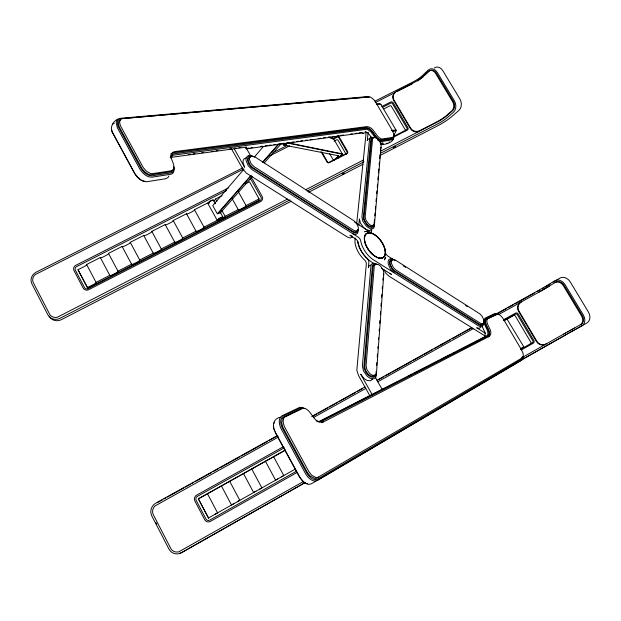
<?xml version="1.0" encoding="UTF-8"?>
<svg xmlns="http://www.w3.org/2000/svg" width="621" height="621" viewBox="0 0 621 621"><rect width="100%" height="100%" fill="white"/><g stroke="black" fill="none" stroke-linecap="round" stroke-linejoin="round"><path stroke-width="0.93" d="M383.623 275.289L383.514 273.667M380.983 147.953L380.983 147.324M522.828 356.679L522.634 358.868L521.741 360.188L317.347 480.491C312.573 482.571 308.179 477.813 305.811 474.172L281.002 428.552C279.264 424.679 277.727 418.476 282.05 415.736L299.601 407.407L301.542 407.36L304.756 408.641M245.411 183.832L249.479 181.767L259.089 198.914L258.988 200.335L87.685 288.051L77.99 269.724L84.309 266.518A3.051 0.768 -26.6 0 0 86.614 264.492L100.323 257.529A3.027 0.761 -26.9 0 0 103.381 256.83L106.168 255.41A3.027 0.761 -26.9 0 0 108.512 253.368L122.112 246.459A3.004 0.761 -27.2 0 0 125.093 245.8L127.856 244.395A3.004 0.761 -27.2 0 0 130.239 242.33L143.738 235.475A2.989 0.753 -27.5 0 0 146.634 234.847L149.382 233.457A2.981 0.753 -27.6 0 0 151.803 231.377L165.202 224.569A2.965 0.753 -27.9 0 0 168.027 223.979L170.752 222.597A2.965 0.753 -27.9 0 0 173.212 220.502L186.51 213.748A2.95 0.745 -28.2 0 0 189.25 213.197L191.959 211.823A2.95 0.745 -28.2 0 0 194.451 209.712L207.655 203.013A2.934 0.745 -28.5 0 0 209.013 203.044M376.039 373.33L376.179 371.405M376.605 365.637L376.815 362.749M377.242 356.982L377.452 354.102M377.871 348.327L378.01 346.409M378.507 339.679L378.647 337.754M379.144 331.024L379.284 329.099M379.703 323.331L379.92 320.452M380.339 314.684L380.549 311.796M380.976 306.029L381.185 303.149M381.612 297.374L381.822 294.494M382.241 288.726L382.389 286.801M382.878 280.071L383.017 278.146M170.643 157.835L171.249 155.366L173.725 153.798L366.374 128.291C373.788 128.982 374.385 139.942 381.783 140.633L392.821 138.879L393.636 137.862L393.667 136.015M374.455 219.702L373.966 225.446A6.226 3.206 54.2 0 1 373.407 226.898L371.568 227.496L369.619 226.875A8.213 4.231 54.2 0 1 366.848 224.771L363.518 219.407A6.233 3.214 54.1 0 1 363.277 217.342L370.853 139.034A5.775 2.74 52.6 0 1 371.381 137.846L373.64 137.668M374.789 215.875L375.03 213.003M375.363 209.176L375.604 206.304M376.015 201.522L376.264 198.65M376.675 193.861L376.924 190.989M377.25 187.162L377.498 184.29M377.902 179.508L378.15 176.636M378.476 172.801L378.81 168.974M379.136 165.147L379.384 162.275M379.71 158.448L380.036 154.621M380.37 150.787L380.611 147.922M371.436 232.665L371.738 229.141M368.137 132.164L367.29 140.556L367.896 139.197L369.883 138.809M358.783 225.33L359.427 218.887L360.397 223.071L363.557 227.472A9.509 4.921 54.1 0 0 366.778 229.902L369.681 230.632L371.49 229.467M355.204 238.06L355.002 239.985A17.489 9.245 54.9 0 0 364.884 260.261A3.974 2.135 55.1 0 1 366.336 263.816L356.842 370.225L358.496 375.48L369.767 395.569M356.687 223.607L366.157 132.521M395.53 146.54L393.217 147.814L395.282 146.835M376.559 372.918L375.27 375.286L372.328 375.208A8.213 4.704 58.6 0 1 369.573 373.345L366.895 369.619L366.079 365.816L374.292 265.935L375.472 264.08L378.15 264.461A7.499 3.982 55.6 0 1 380.642 266.3L383.072 269.693L383.848 272.968L376.318 375.325C376.435 378.267 373.066 379.773 370.667 378.414A10.774 6.187 58.6 0 1 367.042 375.977L363.487 371.009L362.385 365.893L370.916 265.951C370.892 263.234 374.215 262.699 376.085 263.979A9.843 5.24 55.6 0 1 376.908 264.437M374.486 224.049L373.337 225.726L370.721 225.252A7.266 3.734 54.2 0 1 368.269 223.389L365.893 220.075L365.171 216.962L372.6 138.693L373.663 137.365L376.07 138.025A6.738 3.198 52.7 0 1 378.313 139.834L380.494 142.877L381.178 145.617L374.277 226.502C374.253 229.149 370.962 229.359 369.247 228.132A9.525 4.914 54.2 0 1 366.025 225.695L362.866 221.278L361.888 217.102L369.573 138.762L370.558 137.148L373.5 137.489M373.283 224.911L372.134 226.587L369.518 226.114A7.258 3.734 54.2 0 1 367.065 224.259L364.69 220.944L363.968 217.839L371.49 139.57L371.932 138.537L372.949 138.204M522.804 357.378L521.888 359.186L317.471 479.171C312.767 481.112 308.559 476.206 306.487 472.527L282.726 428.839C280.785 425.183 279.015 419.059 283.199 416.287L299.881 408.245L301.511 407.865L304.36 408.548M483.363 323.479L482.533 325.288L481.275 325.637A5.969 2.888 58.2 0 1 479.66 325.016L394.545 271.478A6.28 3.26 55.8 0 1 392.658 269.863L389.693 264.298A8.283 4.293 55.8 0 1 389.577 261.371L390.33 259.92L392.231 259.399A6.272 3.252 55.7 0 1 393.419 259.788M393.093 136.736L392.845 137.59A5.496 2.562 52.7 0 1 391.913 138.204L381.317 139.818A5.868 2.771 52.5 0 1 379.788 139.562C374.036 136.876 372.91 128.035 365.909 127.468L173.119 152.75L170.876 153.837M389.157 142.232L389.266 141.642M507.093 319.155L523.751 346.774M170.938 157.936L171.838 156.003A7.817 4.642 47.6 0 1 173.67 155.118L366.25 129.339A6.078 2.903 52.3 0 1 367.857 129.626L371.016 131.97L375.216 137.699M356.842 230.996L357.021 230.5M384.911 259.058L385.377 257.769M385.742 257.11L384.399 259.927M273.962 423.336L274.335 422.443M168.842 176.092L167.965 177.583L165.729 178.724L146.967 181.705C141.635 181.945 137.094 177.761 134.602 173.383L113.162 133.911C108.675 127.973 113.278 120.055 119.861 118.363L366.786 96.674L369.309 97.287M172.661 169.781L171.963 170.969A7.731 4.657 47.2 0 1 170.138 171.885L151.454 174.718A7.537 4.611 46.6 0 1 148.947 174.454L145.267 172.327L142.069 168.71L119.892 128.105C118.72 125.884 117.61 122.671 119.55 120.559A7.545 4.51 45 0 1 120.722 119.907M484.993 336.512L485.04 332.6L482.494 327.096M393.924 135.029L395.787 131.629A5.317 1.195 -31 0 0 395.026 130.977L392.34 131.357M372.584 378.957L370.551 380.797L367.29 380.463A10.743 6.202 58.6 0 1 363.658 378.034L360.661 374.152L372.429 395.111M374.929 374.952L373.431 376.295L370.978 376.031A8.205 4.712 58.6 0 1 368.214 374.176L365.544 370.45L364.729 366.646L373.05 266.789L373.539 265.423L375.169 264.802M344.329 172.995C340.471 173.678 343.025 174.874 343.972 173.337M482.509 323.883L481.345 324.814L479.559 324.286L394.537 270.756L391.96 268.156L390.353 264.554A7.312 3.788 55.8 0 1 390.252 261.961L390.912 260.688L392.076 260.207M480.638 327.213L479.078 328.462L476.68 327.779L485.475 333.275M517.021 362.711L517.324 362.268M285.559 449.946L198.34 498.803L208.493 517.999L198.34 498.803M380.308 143.288L383.002 142.869L380.743 144.615C385.144 144.732 395.36 142.341 393.504 135.921M286.607 143.909L285.373 144.476L286.491 144.018M243.944 169.191L212.762 205.598L217.327 213.849L251.187 175.2M254.098 157.354L263.49 146.393M440.794 344.981L443.021 343.677L440.731 344.95M117.485 119.341L116.15 122.663L117.392 127.864L139.935 169.269C142.62 173.259 146.773 177.474 151.959 177.179L170.682 174.284C173.88 173.872 174.633 170.014 173.81 167.414M262.683 162.073L278.014 144.569M250.9 176.015L217.816 213.748L220.424 212.817L252.328 176.55M262.986 162.221L278.891 144.08M264.29 162.927L281.429 143.435M356.601 231.408L355.041 232.169L352.868 231.423L252.848 167.623L249.929 164.705L248.369 160.94A7.949 4.401 50.2 0 1 248.571 158.371L250.55 156.896M352.418 237.005L350.314 238.045L347.411 237.082L246.374 173.158L242.718 168.873L231.501 148.885M507.334 318.977L504.159 320.49M334.036 160.109L337.917 156.445A2.065 0.481 -30.3 0 0 338.15 155.77M334.331 160.179L338.212 156.523A2.368 0.551 -30.3 0 0 338.484 155.747L283.572 145.004L282.64 143.366M424.314 75.754L429.08 71.252A6.753 5.108 78 0 1 436.4 73.099L453.408 101.347A6.753 5.178 76 0 1 452.709 110.592L447.081 115.522A12.234 2.6 -31.5 0 1 437.308 122.011L380.588 151.19M366.46 233.706L365.738 234.358A14.531 7.592 54.9 0 0 373.826 255.441L376.629 257.102A14.508 7.576 54.9 0 0 384.096 246.723A14.508 7.576 54.9 0 0 367.422 233.193L366.398 233.752M340.005 156.36L341.899 154.637A2.267 0.528 -30.4 0 0 342.218 153.845L288.035 142.776M337.987 158.285L341.775 154.839A1.956 0.458 -30.4 0 0 342.055 154.155L287.034 142.962L284.069 145.004M245.349 148.14L246.545 147.107L171.217 157.346A7.801 4.657 47.5 0 0 170.503 157.517M488.401 336.892C492.686 331.622 484.473 326.072 485.738 320.358A6.078 2.926 58.4 0 1 486.569 319.349L495.814 314.87A5.698 2.701 58.3 0 1 496.645 314.738M112.68 124.091L114.163 123.276M283.572 145.004L286.382 143.063M504.128 320.257L506.394 318.674L503.484 320.087M393.14 139.624L381.1 141.689L377.514 139.958M553.125 282.245L559.886 278.107A8.663 6.862 59 0 1 570.264 281.957L588.444 312.099A8.756 6.893 56.1 0 1 586.907 323.005L575.589 329.254M516.633 363.021L311.323 483.806C307.737 485.622 304.049 482.641 301.674 480.149M518.783 361.453L519.311 361.135M238.433 501.108L239.807 500.324L229.646 481.213M520.701 349.328L523.511 347.729L520.375 349.483M238.115 501.294L237.424 501.683M520.67 348.528L523.301 347.03M303.731 481.337L178.786 551.828A7.685 7.39 -63.3 0 1 171.062 549.011L153.03 514.141A7.615 7.343 -57.8 0 1 155.017 505.952L278.581 436.943M522.975 357.106L563.868 333.935M563.79 333.997L564.761 333.43M564.807 335.309L581.823 325.932A8.795 6.885 56.3 0 0 583.336 314.994L565.102 284.705A8.702 6.862 59.1 0 0 554.716 280.808L548.265 284.767A12.567 0.458 -29.8 0 1 537.864 290.807L496.35 313.877M519.987 360.785L521.166 360.102L520.778 360.312M566.375 334.517L518.853 361.368M304.919 482.657L181.953 552.38A9.525 9.168 -63.3 0 1 179.679 553.303M305.555 482.401L181.526 552.721A9.602 9.237 -63.3 0 1 168.951 549.073L151.834 515.95A9.509 9.183 -57.8 0 1 155.824 503.142L276.958 435.818M508.04 367.593L510.578 366.157M512.263 365.195L513.947 364.24M515.64 363.285L564.574 335.542M215.215 514.196L217.56 512.861L207.422 493.641M259.454 489.263L261.883 487.881L251.699 468.886M281.321 476.944L283.781 475.539L273.574 456.652M208.439 518.015L295.348 469.049M234.233 503.476L231.509 504.997L221.363 485.855M296.458 471.207L209.766 520.111A2.872 2.787 -65.5 0 1 205.978 519.009L196.143 500.278A2.857 2.779 -61.8 0 1 197.315 496.412L284.309 447.811M297.164 472.418L210.41 521.376A4.324 4.192 -65.5 0 1 204.705 519.723L194.87 500.968A4.3 4.176 -61.8 0 1 196.632 495.154L283.673 446.553M520.763 349.258L532.546 342.598A1.188 1.126 49.1 0 0 532.927 341.022L517.246 314.521A1.18 1.118 45.8 0 0 515.671 314.055L504.741 320.157M521.43 349.895L533.222 343.227A2.065 1.956 49.1 0 0 533.881 340.487L518.186 313.97A2.049 1.948 45.8 0 0 515.446 313.155L503.662 319.73M567.524 331.87L565.591 332.98M564.683 333.493L565.669 332.918M255.937 491.25L255.254 491.63M277.828 478.915L275.6 480.157L265.392 461.224M568.386 331.404L569.387 330.83M567.454 331.932L568.456 331.35M568.89 333.003L574.301 329.976M567.299 333.997L568.231 333.477M198.425 498.826L284.76 450.543M570.225 330.372L571.188 329.813M569.31 330.884L570.295 330.318M507.008 319.163L513.691 315.429A1.172 1.11 45.9 0 1 515.251 315.895L530.815 342.21A1.18 1.118 49.2 0 1 530.435 343.778M254.649 491.972L253.64 492.531L243.471 473.497M571.988 329.386L572.896 328.866M571.118 329.875L572.057 329.332M311.688 416.512L365.055 386.852M376.916 380.262L471.789 327.531M157.284 502.7L162.368 499.874M164.06 498.935L165.76 497.988M167.453 497.048L183.56 488.098M185.252 487.159L190.337 484.326M192.029 483.386L193.729 482.447M195.421 481.5L211.528 472.55M213.22 471.611L218.305 468.785M220.005 467.838L239.496 457.002M241.189 456.062L267.465 441.461M269.157 440.514L277.634 435.802M312.386 416.489L316.625 414.137M318.317 413.19L327.64 408.013M329.332 407.065L334.416 404.24M336.116 403.301L337.808 402.354M339.508 401.414L355.608 392.464M357.3 391.525L362.392 388.692M378.492 379.741L383.576 376.916M385.268 375.977L390.361 373.151M392.053 372.204L411.544 361.368M413.244 360.428L422.567 355.243M424.259 354.304L432.736 349.592M434.428 348.653L439.513 345.827M441.213 344.88L450.535 339.703M452.228 338.755L460.704 334.044M462.397 333.104L471.719 327.919M497.149 313.791L506.472 308.606M508.164 307.667L513.249 304.841M514.949 303.894L534.44 293.058M313.302 417.63L365.823 388.428M377.677 381.83L473.388 328.602M498.803 314.467L538.919 292.157A12.583 0.442 -29.8 0 0 547.008 287.507M574.448 328.004L572.826 328.92M574.386 328.059L581.124 324.309A7.033 5.511 56.3 0 0 582.335 315.561L564.109 285.28A6.963 5.488 59.1 0 0 555.803 282.167L549.236 286.095A12.599 0.442 -29.8 0 1 538.803 292.157M519.373 361.127L518.915 361.383M287.492 199.093L57.264 317.269A7.312 6.955 -24.9 0 1 49.812 314.544L33.053 282.136A7.281 6.885 -22.2 0 1 35.172 274.622L243.704 169.013M305.594 189.778L363.347 160.063M289.937 199.931L60.004 318.317A9.136 8.694 -24.9 0 1 47.856 314.762L31.943 283.968A9.098 8.609 -22.4 0 1 36.111 272.223L242.764 167.887M307.162 191.066L363.999 161.802M380.355 153.379L438.053 123.672A12.226 2.585 -31.5 0 0 447.826 117.19L453.454 112.277A8.446 6.466 76 0 0 454.324 100.718L437.308 72.455A8.446 6.381 78 0 0 428.148 70.157L422.715 75.304A12.141 3.097 -31.9 0 1 413.105 81.887L375.061 101.099M291.404 201.157L61.3 319.706A9.067 8.632 -25 0 1 49.245 316.182M308.637 192.277L362.936 164.301M380.168 155.421L437.906 125.675A18.164 3.827 -31.5 0 0 452.367 116.096L458.935 110.383A8.407 6.474 76.1 0 0 459.827 98.871L442.858 70.74A8.407 6.389 78.1 0 0 434.382 67.914M321.872 422.73L489.643 336.163C493.92 330.884 485.707 325.334 486.973 319.621A6.086 2.926 58.4 0 1 487.796 318.612L497.033 314.141A5.705 2.701 58.3 0 1 498.345 314.11L500.565 315.491L502.816 318.154L521.555 349.926L523.045 353.248L523.34 356.586A5.76 2.717 59.3 0 1 522.618 357.642L316.842 477.953A7.879 5.092 62.2 0 1 314.599 478.395L310.228 476.097L307.178 472.084L282.881 427.333L281.655 422.738L282.276 419.043A7.77 5.061 59.7 0 1 283.859 417.459L300.486 409.41A7.988 5.084 59.6 0 1 301.193 409.161M87.382 287.601L93.709 284.364A3.058 0.714 -26.8 0 0 96.045 282.369L109.762 275.344A3.035 0.714 -27.1 0 0 112.797 274.591L115.591 273.162A3.035 0.714 -27.1 0 0 117.967 271.144L131.582 264.181A3.012 0.706 -27.4 0 0 134.54 263.459L137.303 262.039A3.012 0.706 -27.4 0 0 139.717 260.013L153.232 253.096A2.996 0.706 -27.7 0 0 156.112 252.413L158.86 251.008A2.989 0.706 -27.7 0 0 161.313 248.959L174.718 242.097A2.973 0.699 -28 0 0 177.521 241.453L180.253 240.055A2.973 0.699 -28 0 0 182.737 237.99L196.05 231.175A2.958 0.699 -28.3 0 0 198.774 230.57L201.483 229.18A2.958 0.699 -28.3 0 0 204.006 227.107L217.218 220.346A2.942 0.691 -28.6 0 0 218.871 220.222L222.559 218.39A2.942 0.691 -28.6 0 0 225.12 216.302L238.231 209.588A2.926 0.691 -28.9 0 0 240.808 209.052L243.479 207.686A2.926 0.691 -29 0 0 246.071 205.574L259.089 198.914M393.714 136.356L406.654 129.719A1.133 1.063 22.8 0 0 407.058 128.268L392.418 103.521A1.126 1.056 20.6 0 0 390.888 103.07L382.28 107.425M393.388 137.225L407.197 130.138A1.972 1.855 22.8 0 0 407.904 127.615L393.248 102.853A1.964 1.84 20.6 0 0 390.593 102.061L381.977 106.432M318.961 421.876L382.916 389.111M381.868 389.872L385.315 388.102M387.038 387.217L397.37 381.915M407.71 376.621L412.018 374.409M413.741 373.524L424.081 368.23M425.804 367.345L427.527 366.46M431.836 364.248L438.729 360.716M440.452 359.838L450.792 354.537M452.515 353.652L454.238 352.767M458.539 350.562L477.495 340.844M479.218 339.959L480.941 339.074M226.58 190.507L76.585 266.626A2.732 2.6 -19.2 0 0 75.358 270.166L84.503 287.585A2.74 2.616 -20.6 0 0 88.159 288.656L259.958 200.661A2.608 2.507 6.9 0 0 261.006 197.268L251.66 180.618A2.608 2.492 6 0 0 249.44 179.29M332.856 138.662L337.056 136.527A1.677 1.584 16.5 0 1 339.33 137.194L347.597 151.462A1.677 1.591 17.8 0 1 346.96 153.628L329.293 162.663A1.684 1.607 16.1 0 1 327.011 161.988L321.049 151.633M213.345 200.948A2.934 0.745 -28.6 0 0 215.541 198.999L222.093 195.677M333.089 139.29L337.288 137.156A1.11 1.056 16.5 0 1 338.794 137.606L347.061 151.866A1.118 1.056 17.8 0 1 346.642 153.302L328.983 162.337A1.118 1.063 16.1 0 1 327.461 161.887L321.965 152.331M334.059 141.122L336.559 139.849A1.102 1.048 16.5 0 1 338.057 140.292L346.254 154.458M269.685 155.894L289.596 145.834M375.325 102.527L395.243 92.467M396.959 91.597L412.305 83.843M383.848 108.885L389.833 105.842A1.118 1.048 20.6 0 1 391.346 106.292L405.886 130.884M228.536 187.884L75.871 265.307A4.114 3.92 -19.2 0 0 74.023 270.64L83.175 288.082A4.122 3.943 -20.6 0 0 88.687 289.697L260.603 201.592A3.936 3.78 7 0 0 262.178 196.484L252.825 179.826A3.928 3.757 6 0 0 250.504 177.994M273.03 152.611L286.863 145.624M280.451 417.296C273.776 418.112 272.006 425.269 274.451 430.539M487.097 317.75L489.41 316.632M484.302 337.327L482.455 338.01M323.285 421.884C313.45 424.407 312.316 410.116 304.15 408.253A7.995 5.084 59.6 0 0 301.899 408.548L285.287 416.582A7.778 5.053 59.7 0 0 283.696 418.174L283.083 421.861L284.309 426.464L308.645 471.261L311.703 475.275L316.073 477.58A7.887 5.092 62.2 0 0 318.317 477.138M386.93 143.234L387.357 143.102M364.341 231.788L365.808 231.439M395.119 146.455L395.546 146.447M370.582 265.082L369.037 265.897L368.362 267.705L368.858 262.07A3.982 2.127 55.1 0 0 367.407 258.507A17.52 9.222 54.9 0 1 357.611 241.662M358.961 132.933L361.414 132.653L363.184 133.236L366.522 132.506M246.095 157.905L244.239 158.72L243.448 159.861A10.417 5.799 50.1 0 0 243.16 163.238L244.627 167.266L234.327 148.916M381.636 144.072L383.405 143.793M391.253 130.581L395.166 130.03A6 1.351 -31 0 1 396.035 130.767M247.034 148.318L248.943 148.062M250.861 147.798L252.77 147.534M260.424 146.478L262.341 146.214M265.206 145.819L267.123 145.562M269.033 145.298L270.95 145.035M273.822 144.639L275.732 144.375M278.604 143.979L280.513 143.715M282.431 143.451L284.34 143.195M287.212 142.799L289.122 142.535M291.994 142.139L293.912 141.875M296.776 141.479L298.693 141.215M300.603 140.951L302.52 140.695M305.392 140.299L307.302 140.036M310.174 139.64L312.084 139.376M318.783 138.452L320.7 138.196M323.564 137.8L325.482 137.536M328.354 137.14L330.263 136.876M332.173 136.612L334.09 136.348M336.962 135.96L338.872 135.696M340.789 135.432L343.654 135.036M350.353 134.113L352.27 133.849M355.134 133.461L357.052 133.197M246.063 148.9L361.733 132.933L363.184 133.236M170.208 156.997L172.11 156.74M188.334 154.544L190.243 154.287M193.108 153.899L195.017 153.635M201.693 152.735L203.603 152.479M211.241 151.439L213.15 151.182M216.015 150.794L217.917 150.538M229.374 148.986L231.284 148.73M234.14 148.341L236.05 148.085M238.914 147.697L240.824 147.433M376.637 104.328L379.827 104.01A5.977 1.506 -31.2 0 1 380.805 104.708M376.279 104.095L379.012 103.823A5.294 1.335 -31.2 0 1 379.858 104.033M365.303 231.548L367.143 231.392M145.073 181.379L142.069 180.633M366.654 231.493L368.106 231.703M251.404 156.112L248.943 156.368L247.802 157.695A9.005 4.984 50.2 0 0 247.562 160.606L248.835 164.084L250.589 166.49A6.831 3.788 50.1 0 0 252.763 168.33L352.907 232.169A6.381 3.369 54 0 0 354.847 232.976L356.454 232.797L357.712 231.113A8.422 4.448 54 0 0 357.867 229.778M306.65 483.526L307.612 483.705M368.695 97.055L120.854 118.704C116.243 119.271 117.159 125.326 119.038 128.151L140.641 167.802C142.993 171.823 146.998 176.038 152.029 175.813L170.752 172.948C173.67 172.576 174.354 169.059 173.601 166.684M317.851 421.706L321.259 421.574L487.873 336.023C492.352 330.519 481.601 323.96 486.049 318.488L495.333 314.016L497.413 314.203M328.579 137.264L333.267 138.39A2.259 0.559 -30.4 0 1 333.174 139.003M329.2 137.513L332.941 138.413A1.956 0.489 -30.4 0 1 332.98 138.786M352.123 236.197L349.902 235.281L355.709 238.969A3.974 2.119 54.4 0 1 358.146 242.206A17.52 9.222 54.9 0 0 371.009 261.643L374.284 263.692M376.109 264.22L374.246 263.964L372.926 264.662A6.427 3.416 55.6 0 0 372.344 266.246L363.953 366.149A7.048 4.052 58.6 0 0 364.224 368.727L365.932 372.421L367.966 374.867A9.292 5.333 58.6 0 0 371.094 376.97L373.275 377.374L375.348 376.241A7.041 4.044 58.7 0 0 375.969 374.284M365.024 131.233L368.121 133.135L371.583 137.668M316.182 420.813L317.905 421.348A8.081 5.077 59.7 0 0 320.149 421.022L486.903 335.65A6.311 3.074 58.5 0 0 487.757 334.572C489.138 328.866 480.848 323.331 485.102 318.123L494.867 313.512L498.042 314.552M485.18 336.031L388.948 276.151L386.115 273.512L383.98 269.809M252.281 156.135L248.353 155.537L246.413 157.346A10.441 5.783 50.2 0 0 246.133 160.723L248.214 165.737L252.134 169.665L358.208 237.175A3.982 2.111 54.4 0 1 360.654 240.42A17.551 9.199 54.9 0 0 373.539 259.889L479.226 326.258L482.106 326.817L483.495 324.449A9.136 4.432 58.2 0 0 483.487 322.881M304.632 482.633L305.648 483.161M393.458 259.609C391.766 258.157 388.591 258.476 388.28 261.03A9.602 4.984 55.8 0 0 388.404 264.437L390.547 269.235L394.009 272.743M352.394 233.473C354.133 234.909 357.455 234.862 357.952 232.223A9.765 5.162 54 0 0 358.061 229.801M381.651 268.303L391.471 274.451L390.011 273.318M141.541 180.362L138.126 177.761L134.967 173.857L112.401 132.195M395.08 260.641L387.908 256.069A3.881 2.01 55.3 0 1 385.936 253.803M403.2 265.804L405.629 267.356M465.696 305.571L467.318 306.603M354.661 222.07L372.08 233.302M497.367 314.242L498.081 314.738M375.131 256.263L373.889 255.394A14.531 7.592 54.9 0 1 365.792 234.319M304.15 482.432L299.19 476.618L275.615 433.155L273.946 428.731M301.022 479.257L274.971 431.634M77.99 269.724L87.685 288.051M380.774 104.243L396.089 130.2M333.407 138.483L342.35 153.93M329.495 153.41L333.687 160.692M245.784 147.208L250.985 156.438M375.115 376.939L382.163 389.468M238.301 191.648L246.071 205.574M231.843 198.099L238.231 209.588M215.541 198.999L216.908 201.476M221.93 210.535L225.12 216.302M213.686 200.327L215.541 203.665M220.16 212.025L222.939 217.04M207.655 203.013L217.218 220.346M194.451 209.712L204.006 227.107M186.51 213.748L196.05 231.175M173.212 220.502L182.737 237.99M165.202 224.569L174.718 242.097M151.803 231.377L161.313 248.959M143.738 235.475L153.232 253.096M130.239 242.33L139.717 260.013M122.112 246.459L131.582 264.181M108.512 253.368L117.967 271.144M100.323 257.529L109.762 275.344M86.614 264.492L96.045 282.369M155.964 522.634L156.834 524.318M112.145 131.605L111.656 129.409M273.605 426.65L273.76 427.916M522.696 356.578L522.766 357.432M550.136 284.061A18.669 0.683 -29.8 0 1 545.052 287.057M543.701 287.841A18.669 0.683 -29.8 0 1 542.343 288.618M539.633 290.162A18.669 0.683 -29.8 0 1 536.986 291.645M549.337 286.11A12.583 0.442 -29.8 0 1 547.823 287.018M520.825 302.217A6.94 6.567 45.3 0 0 518.582 311.377L536.397 341.465A6.994 6.614 48.9 0 0 545.735 344.213M555.011 282.571A6.971 5.488 59.1 0 1 563.317 285.691L581.559 315.996A7.041 5.511 56.4 0 1 580.348 324.752M546.185 343.972A7.01 6.621 48.9 0 1 536.831 341.224L518.985 311.098A6.947 6.583 45.3 0 1 521.229 301.922M522.09 357.285A5.76 2.717 59.3 0 1 521.927 357.727M521.687 358.076A5.76 2.717 59.3 0 1 521.368 358.333M419.377 131.233A6.668 6.257 23.5 0 1 410.334 128.555L393.698 100.462A6.637 6.202 21.1 0 1 395.391 92.451M423.631 76.399A12.156 3.082 -31.9 0 1 422.334 77.555M421.612 78.137A12.156 3.082 -31.9 0 1 419.229 79.884M418.383 80.451A12.156 3.082 -31.9 0 1 417.522 81.002M219.415 219.671A2.942 0.691 -28.6 0 1 218.142 219.174A2.942 0.691 -28.6 0 1 222.093 217.001A2.942 0.691 -28.6 0 1 221.976 218.258M208.904 203.284A2.934 0.745 -28.6 0 1 210.884 201.018A2.934 0.745 -28.6 0 1 213.546 200.824M208.873 202.896A2.756 0.699 -28.5 0 1 210.573 200.855A2.756 0.699 -28.5 0 1 213.337 200.443M333.687 160.552A2.026 0.466 -30.3 0 1 333.803 160.35M367.368 233.24A14.508 7.576 54.9 0 1 384.034 246.77A14.508 7.576 54.9 0 1 376.567 257.148M394.203 135.347L393.939 136.736A5.504 2.554 52.7 0 1 393.008 137.357L382.42 138.957A5.868 2.763 52.5 0 1 380.898 138.693C375.146 136.007 374.021 127.165 367.011 126.591L174.322 151.664C165.481 155.04 177.032 164.239 173.181 169.882A7.747 4.65 47.3 0 1 171.357 170.791L152.681 173.608A7.545 4.611 46.6 0 1 150.166 173.337L146.486 171.21L143.288 167.592L121.072 126.948C119.907 124.728 118.782 121.506 120.73 119.395A7.553 4.502 45 0 1 122.64 118.611L369.153 96.837A5.488 2.523 51.8 0 1 370.628 97.155L373.57 99.43L375.689 102.263L392.689 131.116L394.203 135.347M483.992 322.198L482.952 323.976L480.801 323.541L395.771 269.925L393.194 267.317L391.587 263.715A7.32 3.788 55.8 0 1 391.478 261.123L392.868 259.438L395.344 260.052L479.769 313.815L482.113 316.221L483.712 319.652A6.963 3.369 58.2 0 1 483.992 322.198M358.239 229.623L356.718 231.245L354.086 230.546L254.043 166.622L251.125 163.703L249.557 159.931A7.957 4.394 50.2 0 1 249.766 157.369L251.738 155.894L254.789 156.826L353.986 220.82L356.625 223.49L358.201 227.076A7.444 3.92 54 0 1 358.239 229.623M428.211 71.477L423.343 76.08A12.172 3.089 -31.9 0 1 413.71 82.671L396.33 91.45A6.645 6.21 21.1 0 0 393.916 99.903L410.574 128.027A6.676 6.264 23.5 0 0 419.625 130.713L437.044 121.755A12.249 2.608 -31.5 0 0 446.825 115.258L451.863 110.849A6.761 5.178 76 0 0 452.554 101.603L435.538 73.325A6.761 5.108 78 0 0 428.211 71.477M366.305 233.488L365.622 234.109A14.78 7.724 54.9 0 0 373.873 255.573L376.66 257.327A14.78 7.724 54.9 0 0 384.267 246.754A14.78 7.724 54.9 0 0 367.283 232.96L366.305 233.488M219.329 220.005A2.763 0.652 -28.6 0 0 222.978 217.505A2.763 0.652 -28.6 0 0 219.275 218.755A2.763 0.652 -28.6 0 0 219.329 220.005"/></g></svg>
